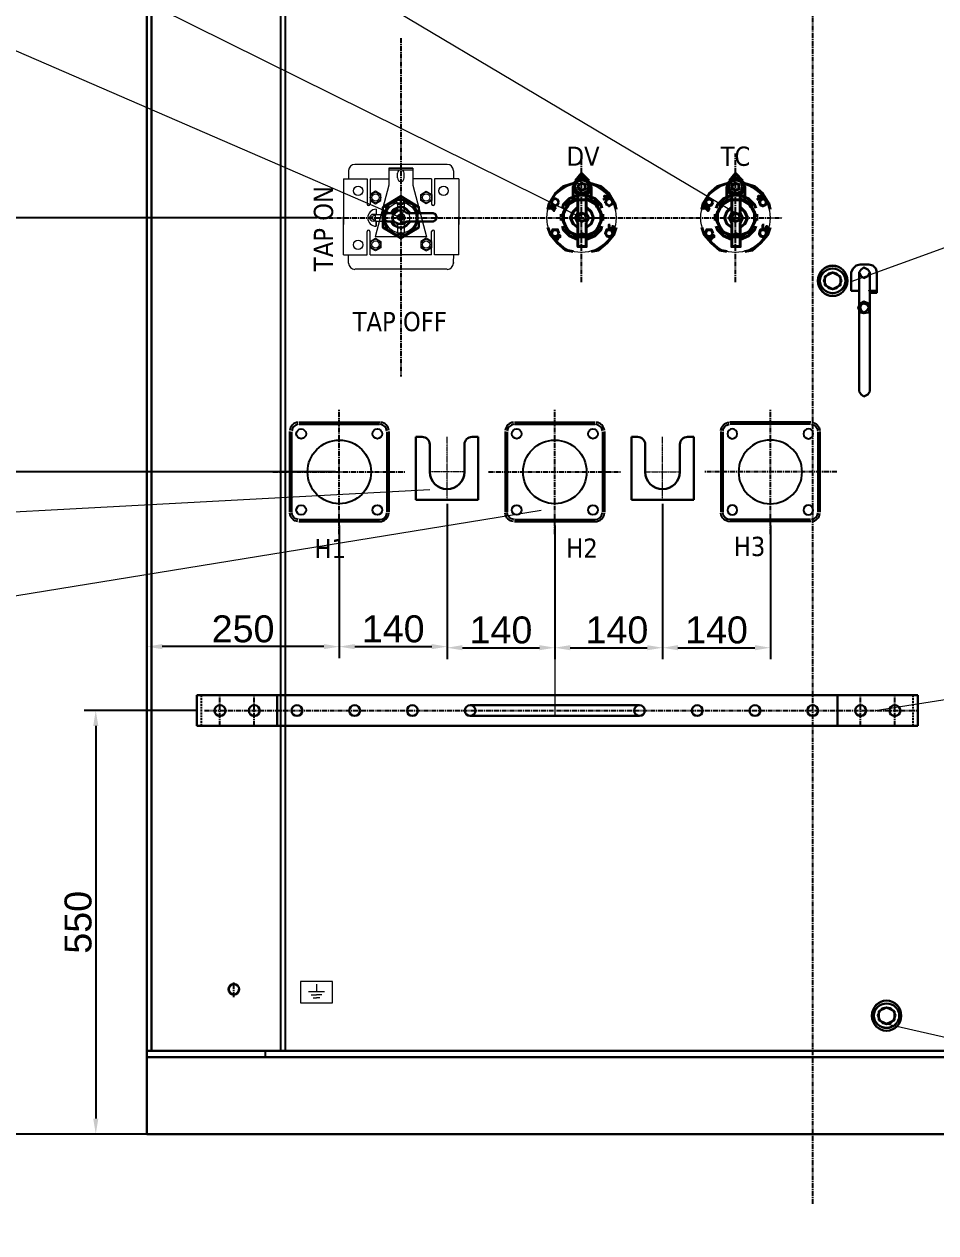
# Model space of a CAD drawing. Header units: millimetres. Extents: x 3151 to 13728, y 2378 to 9705.
# Drawn here: x 4788 to 5972, y 6496 to 8066 of the extents above; entities that cross this region are included whole.
import ezdxf

# ---------------------------------------------------------------- set-up
doc = ezdxf.new("R2010")
doc.units = ezdxf.units.MM
for name, pattern in [('CENTER2', [1.125, 0.75, -0.125, 0.125, -0.125]), ('CENTERX2', [101.6, 63.5, -12.7, 12.7, -12.7]), ('DASHED', [0.75, 0.5, -0.25])]:
    doc.linetypes.add(name, pattern=pattern)
for name, color, linetype, lineweight in [('1', 4, 'Continuous', 53), ('中心线', 1, 'CENTER2', 15), ('标注、文本', 3, 'Continuous', 18), ('粗实线', 4, 'Continuous', 40), ('细实线', 6, 'Continuous', 15), ('铁心', 3, 'Continuous', 0)]:
    doc.layers.add(name, color=color, linetype=linetype, lineweight=lineweight)
doc.layers.add('4虚线层', color=6, linetype='DASHED')
doc.layers.add('PDF_几何图形', color=7, linetype='Continuous')
doc.styles.get("Standard").update_dxf_attribs({"font": 'arial.ttf'})
doc.styles.add('Tahoma$001', font='tahoma.ttf', dxfattribs={"height": 2.159784})
doc.dimstyles.new('1-15', dxfattribs={"dimscale": 10, "dimtxt": 3.5, "dimasz": 2, "dimexe": 1.5, "dimexo": 0.5, "dimgap": 0.5, "dimtad": 1, "dimtoh": 1, "dimdec": 1, "dimdsep": 46, "dimtxsty": 'Standard', "dimcen": 2.5, "dimclrd": 3, "dimclre": 3, "dimclrt": 3, "dimadec": 0, "dimazin": 2, "dimtfac": 1, "dimtdec": 1, "dimtmove": 0, "dimatfit": 2, "dimfxl": 1, "dimarcsym": 0})

# ---------------------------------------------------------------- blocks, each defined once
blk = doc.blocks.new('0.020')
at = {"layer": '中心线', "ltscale": 2}
for p, q in [((13611.2, 16499.1), (13611.2, 16581.1)), ((13588.7, 16535.6), (13633.7, 16535.6))]:
    blk.add_line(p, q, dxfattribs=at)
at = {"layer": '粗实线', "lineweight": 30}
for p, q in [((13570.7, 16499.1), (13570.7, 16581.1)), ((13570.7, 16581.1), (13578.7, 16581.1)), ((13643.7, 16581.1), (13651.7, 16581.1)), ((13651.7, 16499.1), (13651.7, 16581.1)), ((13588.7, 16535.6), (13588.7, 16571.1)), ((13633.7, 16535.6), (13633.7, 16571.1)), ((13570.7, 16499.1), (13651.7, 16499.1))]:
    blk.add_line(p, q, dxfattribs=at)
for centre, radius, start, end in [((13578.7, 16571.1), 10, 0, 90), ((13643.7, 16571.1), 10, 90, 180), ((13611.2, 16535.6), 22.5, 180, 0)]:
    blk.add_arc(centre, radius, start, end, dxfattribs=at)
blk = doc.blocks.new('A$C3B6F3E66')
at = {"layer": '1', "color": 1, "linetype": 'CENTERX2', "lineweight": -3, "ltscale": 0.1}
for p, q in [((86.2, 0), (86.2, 161.5)), ((0, 80.7), (172.4, 80.7))]:
    blk.add_line(p, q, dxfattribs=at)
at = {"layer": 'PDF_几何图形'}
for p, q in [((33.7, 145.2), (138.7, 145.2)), ((34, 142.6), (138.4, 142.6)), ((21.7, 133.2), (21.7, 28.3)), ((24.3, 132.9), (24.3, 28.5)), ((148.1, 132.9), (148.1, 28.5)), ((150.7, 133.2), (150.7, 28.3)), ((33.7, 16.3), (138.7, 16.3)), ((34, 18.8), (138.4, 18.8))]:
    blk.add_line(p, q, dxfattribs=at)
for centre, radius in [((36.7, 130.2), 6.35), ((135.7, 130.2), 6.35), ((86.2, 80.7), 41.3), ((36.7, 31.2), 6.35), ((135.7, 31.2), 6.35)]:
    blk.add_circle(centre, radius, dxfattribs=at)
for points in [[(32.5, 145.1), (26.9, 144.6), (22.3, 140.1), (21.8, 134.5)], [(32.8, 142.6), (28.4, 142), (24.9, 138.5), (24.4, 134.1)], [(148, 134.1), (147.5, 138.5), (143.9, 142), (139.5, 142.6)], [(150.6, 134.5), (150, 140.1), (145.6, 144.6), (139.9, 145.1)], [(32.5, 16.3), (26.9, 16.8), (22.3, 21.4), (21.8, 27)], [(32.8, 18.9), (28.4, 19.5), (24.9, 23), (24.4, 27.4)], [(138.4, 18.8), (143.3, 18.8), (147.4, 22.5), (148, 27.4)], [(138.7, 16.2), (144.9, 16.3), (149.9, 20.8), (150.6, 27)]]:
    blk.add_open_spline(points, degree=3, dxfattribs=at)
blk = doc.blocks.new('A$C0AD52951')
at = {"layer": '粗实线'}
h = blk.add_hatch(color=256, dxfattribs=at)
h.dxf.hatch_style = 2
h.paths.add_polyline_path([(2.2, 41.7), (1.1, 41.7), (2.2, 41.7), (3.3, 40.6), (3.3, 39.5), (4.4, 39.5), (4.4, 38.4), (5.5, 38.4), (5.5, 37.3), (6.6, 39.5), (5.5, 39.5), (4.4, 38.4), (4.4, 39.5), (4.4, 40.6), (3.3, 40.6), (3.3, 41.7)])
h = blk.add_hatch(color=256, dxfattribs=at)
h.dxf.hatch_style = 2
h.paths.add_polyline_path([(1.1, 41.7), (1.1, 40.6), (1.1, 39.5), (2.2, 39.5), (2.2, 40.6), (1.1, 40.6), (1.1, 41.7), (2.2, 41.7)])
h = blk.add_hatch(color=256, dxfattribs=at)
h.dxf.hatch_style = 2
h.paths.add_polyline_path([(6.6, 11), (7.7, 11), (11, 13.2), (11, 14.3)])
for points in [[(35.1, 51.6), (39.5, 57.1), (38.4, 62.5), (34, 66.9), (28.5, 66.9), (24.1, 62.5), (23, 57.1), (27.4, 51.6)], [(25.2, 64.7), (30.7, 71.3), (37.3, 64.7)], [(24.1, 62.5), (14.3, 59.3), (6.6, 52.7), (1.1, 43.9), (0, 38.4)], [(23, 59.3), (23, 47.2)], [(62.5, 38.4), (61.4, 43.9), (56, 52.7), (48.3, 59.3), (38.4, 62.5)], [(39.5, 59.3), (39.5, 47.2)], [(27.4, 51.6), (19.8, 48.3), (14.3, 42.8), (13.2, 39.5)], [(27.4, 48.3), (18.7, 43.9), (14.3, 36.2), (14.3, 26.3), (18.7, 18.7), (27.4, 13.2), (35.1, 13.2), (35.1, 4.4), (27.4, 4.4), (27.4, 13.2)], [(45, 40.6), (43.9, 42.8), (36.2, 47.2), (26.3, 47.2), (18.7, 42.8), (17.6, 40.6)], [(27.4, 35.1), (27.4, 51.6), (35.1, 51.6), (35.1, 35.1)], [(49.4, 39.5), (48.3, 42.8), (42.8, 48.3), (35.1, 51.6)], [(35.1, 13.2), (43.9, 18.7), (48.3, 26.3), (48.3, 36.2), (43.9, 43.9), (35.1, 48.3)], [(54.9, 50.5), (50.5, 47.2)], [(54.9, 50.5), (51.6, 50.5), (52.7, 48.3)], [(27.4, 40.6), (23, 36.2), (20.8, 30.7), (23, 25.2), (27.4, 21.9)], [(27.4, 35.1), (25.2, 30.7), (27.4, 26.3)], [(35.1, 21.9), (39.5, 25.2), (41.7, 30.7), (39.5, 36.2), (35.1, 40.6)], [(35.1, 26.3), (37.3, 30.7), (35.1, 35.1)], [(13.2, 23), (14.3, 19.8), (19.8, 14.3), (27.4, 11)], [(15.4, 24.1), (19.8, 17.6), (28.5, 14.3)], [(35.1, 26.3), (35.1, 13.2), (27.4, 13.2), (27.4, 26.3)], [(34, 14.3), (42.8, 17.6), (47.2, 24.1)], [(35.1, 11), (42.8, 14.3), (48.3, 19.8), (49.4, 23)], [(60.4, 19.8), (60.4, 20.8), (59.3, 23), (59.3, 21.9), (59.3, 20.8), (58.2, 20.8), (57.1, 20.8), (56, 20.8), (56, 21.9), (56, 23), (56, 24.1), (57.1, 24.1)], [(0, 21.9), (2.2, 15.4), (8.8, 7.7), (16.5, 1.1), (23, 0)], [(34, 14.3), (32.9, 15.4), (30.7, 16.5), (29.6, 15.4), (28.5, 14.3)], [(34, 14.3), (32.9, 15.4), (30.7, 16.5), (29.6, 15.4), (28.5, 14.3)], [(39.5, 0), (46.1, 1.1), (53.8, 7.7), (60.4, 15.4), (62.5, 21.9)]]:
    blk.add_lwpolyline(points, dxfattribs=at)
for points in [[(37.3, 59.3), (36.2, 63.6), (30.7, 65.8), (26.3, 63.6), (24.1, 59.3), (26.3, 54.9), (30.7, 52.7), (36.2, 54.9)], [(34, 59.3), (34, 61.4), (30.7, 62.5), (28.5, 61.4), (27.4, 59.3), (28.5, 57.1), (30.7, 56), (34, 57.1)], [(9.9, 45), (8.8, 47.2), (6.6, 48.3), (4.4, 47.2), (3.3, 45), (4.4, 42.8), (6.6, 41.7), (8.8, 42.8)], [(59.3, 45), (58.2, 47.2), (56, 48.3), (53.8, 47.2), (52.7, 45), (53.8, 42.8), (56, 41.7), (58.2, 42.8)], [(2.2, 41.7), (1.1, 41.7), (2.2, 41.7), (3.3, 40.6), (3.3, 39.5), (4.4, 39.5), (4.4, 38.4), (5.5, 38.4), (5.5, 37.3), (6.6, 39.5), (5.5, 39.5), (4.4, 38.4), (4.4, 39.5), (4.4, 40.6), (3.3, 40.6), (3.3, 41.7)], [(1.1, 41.7), (1.1, 40.6), (1.1, 39.5), (2.2, 39.5), (2.2, 40.6), (1.1, 40.6), (1.1, 41.7), (2.2, 41.7)], [(35.1, 30.7), (34, 34), (30.7, 35.1), (28.5, 34), (27.4, 30.7), (28.5, 28.5), (30.7, 27.4), (34, 28.5)], [(9.9, 16.5), (8.8, 19.8), (6.6, 19.8), (4.4, 19.8), (3.3, 16.5), (4.4, 14.3), (6.6, 13.2), (8.8, 14.3)], [(6.6, 11), (7.7, 11), (11, 13.2), (11, 14.3)], [(59.3, 16.5), (58.2, 19.8), (56, 19.8), (53.8, 19.8), (52.7, 16.5), (53.8, 14.3), (56, 13.2), (58.2, 14.3)], [(7.7, 11), (8.8, 11)]]:
    blk.add_lwpolyline(points, close=True, dxfattribs=at)
for points in [[(17.6, 47.2), (17.6, 47.2), (19.8, 45), (19.8, 45)], [(27.4, 48.3), (27.4, 48.3), (19.8, 45), (19.8, 45)], [(42.8, 45), (42.8, 45), (35.1, 48.3), (35.1, 48.3)], [(42.8, 45), (42.8, 45), (43.9, 47.2), (43.9, 47.2)], [(17.6, 41.7), (17.6, 41.7), (13.2, 32.9), (13.2, 32.9)], [(17.6, 41.7), (17.6, 41.7), (15.4, 43.9), (15.4, 43.9)], [(47.2, 43.9), (47.2, 43.9), (45, 41.7), (45, 41.7)], [(49.4, 32.9), (49.4, 32.9), (45, 41.7), (45, 41.7)], [(11, 32.9), (11, 32.9), (13.2, 32.9), (13.2, 32.9)], [(13.2, 29.6), (13.2, 29.6), (11, 29.6), (11, 29.6)], [(13.2, 29.6), (13.2, 29.6), (17.6, 19.8), (17.6, 19.8)], [(45, 19.8), (45, 19.8), (49.4, 29.6), (49.4, 29.6)], [(49.4, 32.9), (49.4, 32.9), (51.6, 32.9), (51.6, 32.9)], [(51.6, 29.6), (51.6, 29.6), (49.4, 29.6), (49.4, 29.6)], [(15.4, 17.6), (15.4, 17.6), (17.6, 19.8), (17.6, 19.8)], [(19.8, 17.6), (19.8, 17.6), (17.6, 15.4), (17.6, 15.4)], [(19.8, 17.6), (19.8, 17.6), (27.4, 13.2), (27.4, 13.2)], [(35.1, 13.2), (35.1, 13.2), (42.8, 17.6), (42.8, 17.6)], [(43.9, 15.4), (43.9, 15.4), (42.8, 17.6), (42.8, 17.6)], [(45, 19.8), (45, 19.8), (47.2, 17.6), (47.2, 17.6)]]:
    blk.add_open_spline(points, degree=3, dxfattribs=at)
blk = doc.blocks.new('A$C104F2B00')
at = {"layer": '标注、文本'}
blk.add_circle((45, 45), 45, dxfattribs=at)
at = {"layer": '标注、文本', "xscale": 1.4175, "yscale": 1.4175, "zscale": 1.4175}
blk.add_blockref('A$C0AD52951', (1.4, 1.4), dxfattribs=at)
at = {"layer": '标注、文本', "style": 'Tahoma$001'}
blk.add_text('TC', height=25, dxfattribs=at).set_placement((25.7, 112.5))
blk = doc.blocks.new('A$C3970166B')
at = {"layer": '标注、文本', "color": 4, "lineweight": 30}
for points in [[(20.3, 13.5), (18.6, 16.9), (16.1, 19.5), (12.7, 20.3), (9.3, 19.5), (6.8, 16.9), (5.1, 13.5), (6.8, 9.3), (9.3, 6.8), (12.7, 5.9), (16.1, 6.8), (18.6, 9.3)], [(19.5, 16.9), (12.7, 20.3), (5.9, 16.9), (5.9, 9.3), (12.7, 5.9), (19.5, 9.3)]]:
    blk.add_lwpolyline(points, close=True, dxfattribs=at)
for major_axis, ratio in [((0, 13.1), 0.967742), ((-11, 0), 0.961538)]:
    blk.add_ellipse((12.7, 13.1), major_axis=major_axis, ratio=ratio, start_param=0, end_param=6.283185, dxfattribs=at)
blk = doc.blocks.new('A$C33D96195')
at = {"layer": '标注、文本', "color": 4, "lineweight": 30}
for points in [[(30.5, 150.8), (27.9, 155.9), (24.1, 159.7), (19, 161), (14, 159.7), (10.2, 155.9), (7.6, 150.8), (10.2, 144.5), (14, 140.7), (19, 139.4), (24.1, 140.7), (27.9, 144.5)], [(29.2, 155.9), (19, 161), (8.9, 155.9), (8.9, 144.5), (19, 139.4), (29.2, 144.5)], [(67.3, 115.6), (66, 120.7), (59.7, 123.2), (54.6, 120.7), (52.1, 115.6), (54.6, 109.2), (59.7, 108), (66, 109.2)], [(66, 115.6), (63.5, 119.4), (59.7, 120.7), (55.9, 119.4), (54.6, 115.6), (55.9, 111.8), (59.7, 109.2), (63.5, 111.8)]]:
    blk.add_lwpolyline(points, close=True, dxfattribs=at)
for points in [[(54.6, 171.4), (49.5, 170.2), (45.7, 166.4), (43.2, 161.3)], [(53.3, 137.2), (43.2, 137.2), (43.2, 161.3)], [(67.3, 6.4), (67.3, 161.3), (64.8, 165.1), (59.7, 167.6), (55.9, 165.1), (53.3, 161.3), (55.9, 156.2), (59.7, 153.7), (64.8, 156.2), (67.3, 161.3)], [(53.3, 161.3), (53.3, 6.4)], [(54.6, 171.4), (66, 171.4)], [(76.2, 161.3), (74.9, 166.4), (71.1, 170.2), (66, 171.4)], [(76.2, 161.3), (76.2, 137.2), (66, 137.2), (76.2, 137.2), (76.2, 134.6), (66, 134.6)], [(53.3, 6.4), (55.9, 2.5), (59.7, 0), (64.8, 2.5), (67.3, 6.4)]]:
    blk.add_lwpolyline(points, dxfattribs=at)
for major_axis, ratio in [((0, 19.7), 0.967742), ((-16.5, 0), 0.961538)]:
    blk.add_ellipse((19, 150.2), major_axis=major_axis, ratio=ratio, start_param=0, end_param=6.283185, dxfattribs=at)
at = {"layer": '标注、文本', "xscale": 1.5, "yscale": 1.5, "zscale": 1.5}
blk.add_blockref('A$C3970166B', (0, 130.5), dxfattribs=at)
blk = doc.blocks.new('A$C2C6D2C8C')
at = {"color": 0, "linetype": 'ByBlock'}
for p, q in [((6.5, 128.2), (6.5, 127.7)), ((134.7, 136.2), (14.4, 136.2)), ((58.7, 131.4), (58.7, 109.1)), ((89.9, 131.4), (58.7, 131.4)), ((58.7, 131.4), (89.9, 131.4)), ((58.7, 129.2), (89.9, 129.2)), ((89.9, 131.4), (89.9, 109.1)), ((142.7, 127.7), (142.7, 128.2)), ((0, 117.7), (30.4, 117.7)), ((0, 117.7), (0, 58.4)), ((20.3, 117.7), (26.4, 117.7)), ((30.3, 117.7), (30.4, 117.7)), ((30.4, 117.7), (30.4, 84.6)), ((34.3, 117.7), (58.7, 117.7)), ((34.3, 117.7), (34.3, 84.6)), ((69.8, 118.6), (69.8, 124.7)), ((78.7, 118.6), (78.7, 124.7)), ((114.3, 117.7), (89.9, 117.7)), ((114.3, 117.7), (114.3, 84.6)), ((149.6, 117.7), (118.2, 117.7)), ((118.5, 117.7), (118.2, 117.7)), ((118.2, 117.7), (118.2, 84.6)), ((143.7, 117.7), (132.4, 117.7)), ((149.6, 117.7), (149.6, 58.4)), ((58.7, 109.1), (40.9, 42.3)), ((89.9, 109.1), (107.7, 42.3)), ((0, 18.8), (0, 68.1)), ((149.6, 18.8), (149.6, 68.1)), ((30.4, 18.8), (30.4, 49.2)), ((34.3, 18.8), (34.3, 49.2)), ((114.3, 18.8), (114.3, 49.2)), ((118.2, 18.8), (118.2, 49.2)), ((107.7, 42.3), (40.9, 42.3)), ((0, 18.8), (18.8, 18.8)), ((18.8, 18.8), (30.4, 18.8)), ((34.3, 18.8), (74.2, 18.8)), ((114.3, 18.8), (74.6, 18.8)), ((143, 18.8), (118.2, 18.8)), ((149.6, 18.8), (132.4, 18.8)), ((6.5, 7.9), (6.5, 8.8)), ((74.6, 0), (14.4, 0)), ((134.7, 0), (61.5, 0)), ((142.7, 8.8), (142.7, 7.9)), ((142.7, 7.9), (142.7, 8.8))]:
    blk.add_line(p, q, dxfattribs=at)
at = {"lineweight": 15}
for p, q in [((6.5, 127.7), (6.5, 117.7)), ((142.7, 127.7), (142.7, 117.7)), ((42.3, 77.9), (42.2, 71.4)), ((6.5, 8.4), (6.5, 18.8)), ((142.7, 8.8), (143, 18.8))]:
    blk.add_line(p, q, dxfattribs=at)
at = {"color": 0, "linetype": 'ByBlock', "lineweight": 18}
for p, q in [((69.8, 86.4), (69.8, 75.4)), ((78.8, 86.4), (78.8, 75.4)), ((33.8, 66.9), (40.8, 70.6)), ((40.8, 63.2), (33.8, 66.9)), ((42.3, 71.4), (38.3, 71.4)), ((40.8, 70.6), (40.8, 63.2)), ((42.3, 71.4), (54.8, 71.4)), ((69.8, 75.4), (65.2, 70.2)), ((65.2, 63.6), (69.8, 58.4)), ((69.8, 75.4), (68.1, 73.5)), ((78.8, 75.4), (71.5, 69.2)), ((78.8, 58.4), (71.5, 64.6)), ((42.3, 62.4), (38.3, 62.4)), ((42.3, 62.4), (54.8, 62.4)), ((42.3, 62.4), (42.3, 55.9)), ((42.3, 55.9), (42.3, 62.4)), ((69.8, 58.4), (68.1, 60.3)), ((69.8, 58.4), (69.8, 47.4)), ((78.8, 58.4), (78.8, 47.4))]:
    blk.add_line(p, q, dxfattribs=at)
at = {"color": 0, "linetype": 'ByBlock'}
for points in [[(48.5, 97.3), (41.4, 101.4), (34.4, 97.3), (34.4, 89.2), (41.4, 85.2), (48.5, 89.2)], [(100.3, 97.3), (107.4, 101.4), (114.4, 97.3), (114.4, 89.2), (107.4, 85.2), (100.3, 89.2)], [(48.5, 28.1), (41.4, 24.1), (34.4, 28.1), (34.4, 36.2), (41.4, 40.3), (48.5, 36.2)], [(100.3, 28.1), (107.4, 24.1), (114.4, 28.1), (114.4, 36.2), (107.4, 40.3), (100.3, 36.2)]]:
    blk.add_lwpolyline(points, close=True, dxfattribs=at)
at = {"lineweight": 15}
for centre in [(18.8, 101.9), (129.8, 101.9), (18.8, 31.9)]:
    blk.add_circle(centre, 6, dxfattribs=at)
at = {"color": 0, "linetype": 'ByBlock'}
for centre, radius in [((41.4, 93.3), 6.76), ((41.5, 93.3), 4.75), ((107.4, 93.3), 6.76), ((107.3, 93.3), 4.75), ((41.4, 32.2), 6.76), ((41.5, 32.1), 4.75), ((107.4, 32.2), 6.76), ((107.3, 32.1), 4.75)]:
    blk.add_circle(centre, radius, dxfattribs=at)
at = {"color": 0, "linetype": 'ByBlock', "lineweight": 18}
for radius in [20, 3.5]:
    blk.add_circle((74.3, 66.9), radius, dxfattribs=at)
at = {"color": 0, "linetype": 'ByBlock'}
for centre, radius, start, end in [((14.4, 128.2), 7.94, 90, 180), ((74.3, 124.7), 4.46, 0, 180), ((134.7, 128.2), 7.94, 0, 90), ((74.3, 118.6), 4.46, 180, 0), ((32.3, 84.6), 1.91, 181.2996, 358.7004), ((116.2, 84.6), 1.91, 181.2996, 358.7004), ((32.3, 49.1), 1.91, 1.2996, 178.7004), ((116.2, 49.1), 1.91, 1.2996, 178.7004), ((14.4, 7.9), 7.94, 180, 270), ((134.7, 7.9), 7.94, 270, 0)]:
    blk.add_arc(centre, radius, start, end, dxfattribs=at)
at = {"color": 0, "linetype": 'ByBlock', "lineweight": 18}
for centre, radius, start, end in [((42.3, 66.9), 11, 90, 270), ((38.3, 66.9), 4.5, 90, 270), ((74.3, 66.9), 12, 112.0243, 247.9757), ((68.9, 66.9), 5, 138.5763, 221.4237), ((74.3, 66.9), 3, 130.3645, 229.6355), ((74.3, 66.9), 5.5, 279.2709, 80.7291), ((74.3, 66.9), 12, 292.0243, 67.9757)]:
    blk.add_arc(centre, radius, start, end, dxfattribs=at)
at = {"layer": '粗实线', "lineweight": 30}
for points in [[(74.3, 66.9), (74.3, 95), (50.9, 80.9)], [(74.3, 95), (97.7, 80.9), (97.7, 73.1)], [(97.7, 54.4), (74.3, 40.4), (50.9, 54.4), (50.9, 80.9)], [(68, 88.7), (58.7, 84.1), (52.4, 73.1), (52.4, 62.2), (57.1, 51.3), (63.4, 48.2)], [(96.1, 73.1), (91.4, 84.1), (80.5, 90.3), (68, 90.3), (57.1, 84.1), (54, 79.4)], [(86.8, 73.1), (82.1, 77.8), (77.4, 80.9), (71.2, 80.9), (64.9, 77.8), (61.8, 73.1)], [(68, 88.7), (69.6, 85.6), (74.3, 84.1), (77.4, 85.6), (79, 88.7)], [(85.2, 48.2), (89.9, 51.3), (96.1, 62.2), (96.1, 73.1), (89.9, 84.1), (79, 88.7)], [(57.1, 73.1), (54, 71.6), (52.4, 66.9), (54, 63.8), (57.1, 62.2)], [(82.1, 73.1), (77.4, 76.2), (71.2, 76.2), (64.9, 73.1)], [(116.4, 62.2), (119.5, 63.8), (121.1, 66.9), (119.5, 71.6), (116.4, 73.1)], [(54, 56), (57.1, 51.3), (68, 45), (80.5, 45), (91.4, 51.3), (96.1, 62.2)], [(61.8, 62.2), (64.9, 57.5), (71.2, 54.4), (77.4, 54.4), (82.1, 57.5), (86.8, 62.2)], [(64.9, 62.2), (71.2, 59.1), (77.4, 59.1), (82.1, 62.2)], [(97.7, 62.2), (97.7, 54.4)]]:
    blk.add_lwpolyline(points, dxfattribs=at)
blk.add_lwpolyline([(77.4, 66.9), (75.8, 70), (74.3, 71.6), (71.2, 70), (69.6, 66.9), (71.2, 65.3), (74.3, 63.8), (75.8, 65.3)], close=True, dxfattribs=at)
for points in [[(57.1, 73.1), (57.1, 73.1), (64.9, 73.1), (64.9, 73.1)], [(82.1, 73.1), (82.1, 73.1), (116.4, 73.1), (116.4, 73.1)], [(57.1, 62.2), (57.1, 62.2), (64.9, 62.2), (64.9, 62.2)], [(82.1, 62.2), (82.1, 62.2), (116.4, 62.2), (116.4, 62.2)]]:
    blk.add_open_spline(points, degree=3, dxfattribs=at)
blk = doc.blocks.new('257561')
at = {"layer": '标注、文本'}
for p, q in [((851.69, 2214.09), (862.06, 2214.09)), ((856.87, 2219.06), (856.87, 2214.09)), ((853.4, 2212.22), (856.87, 2212.22)), ((854.71, 2210.17), (856.87, 2210.17)), ((860.35, 2212.22), (856.87, 2212.22)), ((859.04, 2210.17), (856.87, 2210.17))]:
    blk.add_line(p, q, dxfattribs=at)
blk = doc.blocks.new('*D69')
at = {"layer": 'Defpoints', "color": 0, "transparency": 16777216}
for p in [(4575.3, 8574), (4946.9, 8574), (4946.9, 6624.1)]:
    blk.add_point(p, dxfattribs=at)
at = {"layer": '标注、文本', "color": 3, "lineweight": -2, "transparency": 16777216}
for p, q in [((4941.9, 8574), (4560.3, 8574)), ((4575.3, 6644.1), (4575.3, 8554)), ((4941.9, 6624.1), (4560.3, 6624.1))]:
    blk.add_line(p, q, dxfattribs=at)
at = {"layer": '标注、文本', "color": 3, "transparency": 16777216}
for points in [[(4572, 8554), (4578.7, 8554), (4575.3, 8574)], [(4572, 6644.1), (4578.7, 6644.1), (4575.3, 6624.1)]]:
    blk.add_solid(points, dxfattribs=at)
at = {"layer": '标注、文本', "color": 3, "transparency": 16777216, "insert": (4552.5, 7599), "char_height": 35, "attachment_point": 5, "rotation": 90}
blk.add_mtext('1950', dxfattribs=at)
blk = doc.blocks.new('*D71')
at = {"layer": 'Defpoints', "color": 0, "transparency": 16777216}
for p in [(4697.3, 7484.1), (5110.7, 7484.1), (4946.9, 6624.1)]:
    blk.add_point(p, dxfattribs=at)
at = {"layer": '标注、文本', "color": 3, "lineweight": -2, "transparency": 16777216}
for p, q in [((5105.7, 7484.1), (4682.3, 7484.1)), ((4697.3, 6644.1), (4697.3, 7464.1)), ((4941.9, 6624.1), (4682.3, 6624.1))]:
    blk.add_line(p, q, dxfattribs=at)
at = {"layer": '标注、文本', "color": 3, "transparency": 16777216}
for points in [[(4694, 7464.1), (4700.7, 7464.1), (4697.3, 7484.1)], [(4694, 6644.1), (4700.7, 6644.1), (4697.3, 6624.1)]]:
    blk.add_solid(points, dxfattribs=at)
at = {"layer": '标注、文本', "color": 3, "transparency": 16777216, "insert": (4674.5, 7054.1), "char_height": 35, "attachment_point": 5, "rotation": 90}
blk.add_mtext('860', dxfattribs=at)
blk = doc.blocks.new('*D55')
at = {"layer": 'Defpoints', "color": 0, "transparency": 16777216}
for p in [(4697.3, 7814.1), (5173, 7814.1), (5196.9, 7484.1)]:
    blk.add_point(p, dxfattribs=at)
at = {"layer": '标注、文本', "color": 3, "lineweight": -2, "transparency": 16777216}
for p, q in [((5168, 7814.1), (4682.3, 7814.1)), ((4697.3, 7504.1), (4697.3, 7794.1)), ((5191.9, 7484.1), (4682.3, 7484.1))]:
    blk.add_line(p, q, dxfattribs=at)
at = {"layer": '标注、文本', "color": 3, "transparency": 16777216}
for points in [[(4694, 7794.1), (4700.7, 7794.1), (4697.3, 7814.1)], [(4694, 7504.1), (4700.7, 7504.1), (4697.3, 7484.1)]]:
    blk.add_solid(points, dxfattribs=at)
at = {"layer": '标注、文本', "color": 3, "transparency": 16777216, "insert": (4674.4, 7649.1), "char_height": 35, "attachment_point": 5, "rotation": 90}
blk.add_mtext('330', dxfattribs=at)
blk = doc.blocks.new('*D72')
at = {"layer": 'Defpoints', "color": 0, "transparency": 16777216}
for p in [(5196.9, 7403.3), (4946.9, 7383.3), (4946.9, 7257.1)]:
    blk.add_point(p, dxfattribs=at)
at = {"layer": '标注、文本', "color": 3, "lineweight": -2, "transparency": 16777216}
for p, q in [((5196.9, 7398.3), (5196.9, 7242.1)), ((4946.9, 7378.3), (4946.9, 7242.1)), ((5176.9, 7257.1), (4966.9, 7257.1))]:
    blk.add_line(p, q, dxfattribs=at)
at = {"layer": '标注、文本', "color": 3, "transparency": 16777216}
for points in [[(4966.9, 7260.5), (4966.9, 7253.8), (4946.9, 7257.1)], [(5176.9, 7260.5), (5176.9, 7253.8), (5196.9, 7257.1)]]:
    blk.add_solid(points, dxfattribs=at)
at = {"layer": '标注、文本', "color": 3, "transparency": 16777216, "insert": (5071.9, 7280), "char_height": 35, "attachment_point": 5}
blk.add_mtext('250', dxfattribs=at)
blk = doc.blocks.new('*D73')
at = {"layer": 'Defpoints', "color": 0, "transparency": 16777216}
for p in [(5336.9, 7447.6), (5196.9, 7419.6), (5336.9, 7257.1)]:
    blk.add_point(p, dxfattribs=at)
at = {"layer": '标注、文本', "color": 3, "lineweight": -2, "transparency": 16777216}
for p, q in [((5336.9, 7442.6), (5336.9, 7242.1)), ((5196.9, 7414.6), (5196.9, 7242.1)), ((5216.9, 7257.1), (5316.9, 7257.1))]:
    blk.add_line(p, q, dxfattribs=at)
at = {"layer": '标注、文本', "color": 3, "transparency": 16777216}
for points in [[(5216.9, 7260.5), (5216.9, 7253.8), (5196.9, 7257.1)], [(5316.9, 7260.5), (5316.9, 7253.8), (5336.9, 7257.1)]]:
    blk.add_solid(points, dxfattribs=at)
at = {"layer": '标注、文本', "color": 3, "transparency": 16777216, "insert": (5266.9, 7280), "char_height": 35, "attachment_point": 5}
blk.add_mtext('140', dxfattribs=at)
blk = doc.blocks.new('*D74')
at = {"layer": 'Defpoints', "color": 0, "transparency": 16777216}
for p in [(5336.9, 7447.6), (5476.9, 7419.6), (5476.9, 7255.7)]:
    blk.add_point(p, dxfattribs=at)
at = {"layer": '标注、文本', "color": 3, "lineweight": -2, "transparency": 16777216}
for p, q in [((5336.9, 7442.6), (5336.9, 7240.7)), ((5476.9, 7414.6), (5476.9, 7240.7)), ((5356.9, 7255.7), (5456.9, 7255.7))]:
    blk.add_line(p, q, dxfattribs=at)
at = {"layer": '标注、文本', "color": 3, "transparency": 16777216}
for points in [[(5356.9, 7259.1), (5356.9, 7252.4), (5336.9, 7255.7)], [(5456.9, 7259.1), (5456.9, 7252.4), (5476.9, 7255.7)]]:
    blk.add_solid(points, dxfattribs=at)
at = {"layer": '标注、文本', "color": 3, "transparency": 16777216, "insert": (5406.9, 7278.6), "char_height": 35, "attachment_point": 5}
blk.add_mtext('140', dxfattribs=at)
blk = doc.blocks.new('*D75')
at = {"layer": 'Defpoints', "color": 0, "transparency": 16777216}
for p in [(5616.9, 7447.6), (5476.9, 7419.6), (5616.9, 7255.7)]:
    blk.add_point(p, dxfattribs=at)
at = {"layer": '标注、文本', "color": 3, "lineweight": -2, "transparency": 16777216}
for p, q in [((5616.9, 7442.6), (5616.9, 7240.7)), ((5476.9, 7414.6), (5476.9, 7240.7)), ((5496.9, 7255.7), (5596.9, 7255.7))]:
    blk.add_line(p, q, dxfattribs=at)
at = {"layer": '标注、文本', "color": 3, "transparency": 16777216}
for points in [[(5496.9, 7259.1), (5496.9, 7252.4), (5476.9, 7255.7)], [(5596.9, 7259.1), (5596.9, 7252.4), (5616.9, 7255.7)]]:
    blk.add_solid(points, dxfattribs=at)
at = {"layer": '标注、文本', "color": 3, "transparency": 16777216, "insert": (5557.6, 7278.6), "char_height": 35, "attachment_point": 5}
blk.add_mtext('140', dxfattribs=at)
blk = doc.blocks.new('*D56')
at = {"layer": 'Defpoints', "color": 0, "transparency": 16777216}
for p in [(5616.9, 7447.6), (5756.9, 7419.6), (5756.9, 7255.7)]:
    blk.add_point(p, dxfattribs=at)
at = {"layer": '标注、文本', "color": 3, "lineweight": -2, "transparency": 16777216}
for p, q in [((5616.9, 7442.6), (5616.9, 7240.7)), ((5756.9, 7414.6), (5756.9, 7240.7)), ((5636.9, 7255.7), (5736.9, 7255.7))]:
    blk.add_line(p, q, dxfattribs=at)
at = {"layer": '标注、文本', "color": 3, "transparency": 16777216}
for points in [[(5636.9, 7259.1), (5636.9, 7252.4), (5616.9, 7255.7)], [(5736.9, 7259.1), (5736.9, 7252.4), (5756.9, 7255.7)]]:
    blk.add_solid(points, dxfattribs=at)
at = {"layer": '标注、文本', "color": 3, "transparency": 16777216, "insert": (5686.9, 7278.6), "char_height": 35, "attachment_point": 5}
blk.add_mtext('140', dxfattribs=at)
blk = doc.blocks.new('A$C08576B93')
at = {"layer": '1', "color": 1, "linetype": 'CENTERX2', "lineweight": -3, "ltscale": 0.1}
for p, q in [((30, 0), (30, 40)), ((74.5, 0), (74.5, 40))]:
    blk.add_line(p, q, dxfattribs=at)
at = {"layer": '4虚线层', "ltscale": 5}
blk.add_line((6, 0), (6, 40), dxfattribs=at)
at = {"layer": '粗实线', "lineweight": 30}
for p, q in [((0, 40), (104.5, 40)), ((0, 0), (0, 40)), ((104.5, 40), (104.5, 0)), ((104.5, 0), (0, 0))]:
    blk.add_line(p, q, dxfattribs=at)
for centre in [(30, 20), (74.5, 20)]:
    blk.add_circle(centre, 7.15, dxfattribs=at)
blk = doc.blocks.new('*D76')
at = {"layer": 'Defpoints', "color": 0, "transparency": 16777216}
for p in [(5017.9, 7174.1), (4880.5, 6624.1), (5017.9, 6624.1)]:
    blk.add_point(p, dxfattribs=at)
at = {"layer": '标注、文本', "color": 3, "lineweight": -2, "transparency": 16777216}
for p, q in [((5012.9, 7174.1), (4865.5, 7174.1)), ((4880.5, 7154.1), (4880.5, 6644.1)), ((5012.9, 6624.1), (4865.5, 6624.1))]:
    blk.add_line(p, q, dxfattribs=at)
at = {"layer": '标注、文本', "color": 3, "transparency": 16777216}
for points in [[(4877.2, 7154.1), (4883.9, 7154.1), (4880.5, 7174.1)], [(4877.2, 6644.1), (4883.9, 6644.1), (4880.5, 6624.1)]]:
    blk.add_solid(points, dxfattribs=at)
at = {"layer": '标注、文本', "color": 3, "transparency": 16777216, "insert": (4857.7, 6899.1), "char_height": 35, "attachment_point": 5, "rotation": 90}
blk.add_mtext('550', dxfattribs=at)

msp = doc.modelspace()

# ---------------------------------------------------------------- linework, layer by layer
at = {"layer": '1', "color": 1, "linetype": 'CENTERX2', "lineweight": -3, "ltscale": 0.1}
for p, q in [((5811.888, 6533.508), (5811.888, 8885.096)), ((5276.888, 8047.57), (5276.888, 7608.132)), ((5511.541, 7730.516), (5511.541, 7897.601)), ((5711.541, 7730.516), (5711.541, 7897.601)), ((5173.031, 7814.058), (5772.841, 7814.058)), ((5021.888, 7174.081), (5948.631, 7174.081)), ((5059.888, 6802.049), (5059.888, 6822.065))]:
    msp.add_line(p, q, dxfattribs=at)
at = {"layer": '4虚线层'}
for p, q in [((5126.888, 6732.057), (5126.888, 8430.008)), ((5120.888, 6732.057), (5120.888, 8428.008)), ((4960.888, 6732.057), (6662.888, 6732.057)), ((6662.888, 6724.057), (4960.888, 6724.057)), ((6606.888, 6732.057), (4980.888, 6732.057)), ((5100.888, 6724.057), (5100.888, 6732.057))]:
    msp.add_line(p, q, dxfattribs=at)
at = {"layer": '标注、文本', "color": 4, "lineweight": 30}
for p, q in [((4946.888, 6724.057), (4946.888, 8574.026)), ((4952.888, 6732.057), (4952.888, 8538.026)), ((6676.888, 6732.057), (4946.888, 6732.057)), ((6676.888, 6724.057), (4946.888, 6724.057)), ((4946.888, 6624.057), (4946.888, 6724.057)), ((6676.888, 6624.057), (4946.888, 6624.057))]:
    msp.add_line(p, q, dxfattribs=at)
at = {"layer": '标注、文本'}
msp.add_line((5476.888, 7422.16), (5476.888, 7167.481), dxfattribs=at)
msp.add_lwpolyline([(5188.063, 6822.327), (5146.543, 6822.327), (5146.543, 6794.618), (5188.063, 6794.618)], close=True, dxfattribs=at)
at = {"layer": '标注、文本', "color": 4, "lineweight": 30}
for points in [[(5919.321, 6778.459), (5916.781, 6783.539), (5912.971, 6787.349), (5907.891, 6788.619), (5902.811, 6787.349), (5899.001, 6783.539), (5896.461, 6778.459), (5899.001, 6772.109), (5902.811, 6768.299), (5907.891, 6767.029), (5912.971, 6768.299), (5916.781, 6772.109)], [(5918.051, 6783.539), (5907.891, 6788.619), (5897.731, 6783.539), (5897.731, 6772.109), (5907.891, 6767.029), (5918.051, 6772.109)]]:
    msp.add_lwpolyline(points, close=True, dxfattribs=at)
at = {"layer": '标注、文本'}
msp.add_circle((5511.541, 7814.058), 45, dxfattribs=at)
at = {"layer": '标注、文本', "color": 4, "lineweight": 30}
msp.add_circle((5059.888, 6812.057), 7, dxfattribs=at)
at = {"layer": '标注、文本'}
msp.add_arc((5059.888, 6812.057), 6, 90, 0, dxfattribs=at)
at = {"layer": '标注、文本', "color": 4, "lineweight": 30}
for major_axis, ratio in [((0, 19.685), 0.967742), ((-16.51, 0), 0.961538)]:
    msp.add_ellipse((5907.891, 6777.824), major_axis=major_axis, ratio=ratio, start_param=0, end_param=6.283185, dxfattribs=at)
at = {"layer": '粗实线', "lineweight": 30}
for centre in [(5141.888, 7174.081), (5216.888, 7174.081), (5291.888, 7174.081), (5366.888, 7174.081), (5586.888, 7174.081), (5661.888, 7174.081), (5736.888, 7174.081), (5811.888, 7174.081)]:
    msp.add_circle(centre, 7, dxfattribs=at)
at = {"layer": '细实线', "color": 4, "lineweight": 30}
for p, q in [((5031.888, 7194.081), (5948.631, 7194.081)), ((5948.631, 7194.081), (5948.631, 7154.081)), ((5366.888, 7181.081), (5586.888, 7181.081)), ((5366.888, 7167.081), (5586.888, 7167.081)), ((5031.888, 7154.081), (5948.631, 7154.081))]:
    msp.add_line(p, q, dxfattribs=at)
at = {"layer": '铁心'}
for points in [[(5711.541, 7820.28), (4283.031, 8668.919), (4283.031, 8668.919)], [(5505.32, 7817.169), (4281.053, 8423.589), (4281.053, 8423.589)], [(5276.822, 7814.058), (4281.053, 8245.876), (4281.053, 8245.876)], [(5862.021, 7731.272), (7097.993, 8180.441), (7097.993, 8180.441)], [(5314.388, 7460.872), (4281.982, 7405.468), (4281.982, 7405.468)], [(5459.134, 7433.91), (4280.191, 7241.971), (4280.191, 7241.971)], [(5893.068, 7174.081), (7098.695, 7364.248), (7098.695, 7364.248)], [(5907.891, 6767.029), (7100.73, 6495.808), (7100.73, 6495.808)]]:
    msp.add_lwpolyline(points, dxfattribs=at)

# ---------------------------------------------------------------- block references
at = {"layer": '标注、文本'}
for name, p in [('A$C104F2B00', (5666.541, 7769.058)), ('A$C2C6D2C8C', (5202.544, 7747.174)), ('A$C33D96195', (5818.842, 7582.047)), ('A$C3B6F3E66', (5110.695, 7403.315)), ('A$C3B6F3E66', (5390.695, 7403.315)), ('0.020', (-7994.351, -9051.511)), ('A$C08576B93', (5011.888, 7154.081))]:
    msp.add_blockref(name, p, dxfattribs=at)
for name, p, xscale, yscale, zscale in [('A$C0AD52951', (5467.99, 7770.507), 1.4175, 1.4175, 1.4175), ('257561', (6881.03, 2380.616), -2, 2, 2), ('A$C3970166B', (5888.841, 6758.139), 1.5, 1.5, 1.5)]:
    msp.add_blockref(name, p, dxfattribs=dict(at, xscale=xscale, yscale=yscale, zscale=zscale))
at = {"layer": '标注、文本', "xscale": -1}
for name, p in [('A$C3B6F3E66', (5843.08, 7403.315)), ('0.020', (18948.126, -9051.511)), ('A$C08576B93', (5948.631, 7154.081))]:
    msp.add_blockref(name, p, dxfattribs=at)

# ---------------------------------------------------------------- texts
at = {"layer": '标注、文本', "style": 'Tahoma$001'}
for s, p in [('DV', (5492.196, 7881.573)), ('TAP OFF', (5214.202, 7666.812)), ('H1', (5164.687, 7372.082)), ('H2', (5491.752, 7372.577)), ('H3', (5709.407, 7374.787))]:
    msp.add_text(s, height=25, dxfattribs=at).set_placement(p)
msp.add_text('TAP ON', height=25, rotation=90, dxfattribs=at).set_placement((5188.771, 7744.827))

# ---------------------------------------------------------------- dimensions: what is measured, and where the dimension line sits
at = {"layer": '标注、文本'}
for base, p1, p2, picture, middle in [((4575.336, 8574.026), (4946.888, 6624.057), (4946.888, 8574.026), '*D69', (4552.466, 7599.041)), ((4697.328, 7814.058), (5196.888, 7484.057), (5173.031, 7814.058), '*D55', (4674.446, 7649.058)), ((4697.328, 7484.057), (4946.888, 6624.057), (5110.695, 7484.057), '*D71', (4674.458, 7054.057)), ((4880.544, 6624.057), (5017.888, 7174.081), (5017.888, 6624.057), '*D76', (4857.674, 6899.069))]:
    dim = msp.add_linear_dim(base=base, p1=p1, p2=p2, angle=90, dimstyle='1-15', dxfattribs=at)
    dim.commit()
    dim.dimension.update_dxf_attribs({"geometry": picture, "text_midpoint": middle})
for base, p1, p2, picture, middle in [((5336.888, 7257.139), (5196.888, 7419.585), (5336.888, 7447.557), '*D73', (5266.888, 7280.009)), ((5476.888, 7255.747), (5336.888, 7447.557), (5476.888, 7419.585), '*D74', (5406.888, 7278.617))]:
    dim = msp.add_linear_dim(base=base, p1=p1, p2=p2, dimstyle='1-15', dxfattribs=at)
    dim.commit()
    dim.dimension.update_dxf_attribs({"geometry": picture, "text_midpoint": middle})
for base, p1, p2, picture, middle in [((5616.888, 7255.747), (5476.888, 7419.585), (5616.888, 7447.557), '*D75', (5557.599, 7255.747)), ((5756.888, 7255.747), (5616.888, 7447.557), (5756.888, 7419.585), '*D56', (5686.888, 7255.747)), ((4946.888, 7257.139), (5196.888, 7403.315), (4946.888, 7383.264), '*D72', (5071.888, 7257.139))]:
    dim = msp.add_linear_dim(base=base, p1=p1, p2=p2, dimstyle='1-15', dxfattribs=at)
    dim.commit()
    dim.dimension.update_dxf_attribs({"geometry": picture, "text_midpoint": middle, "dimtype": 160})

doc.saveas('drawing.dxf')
